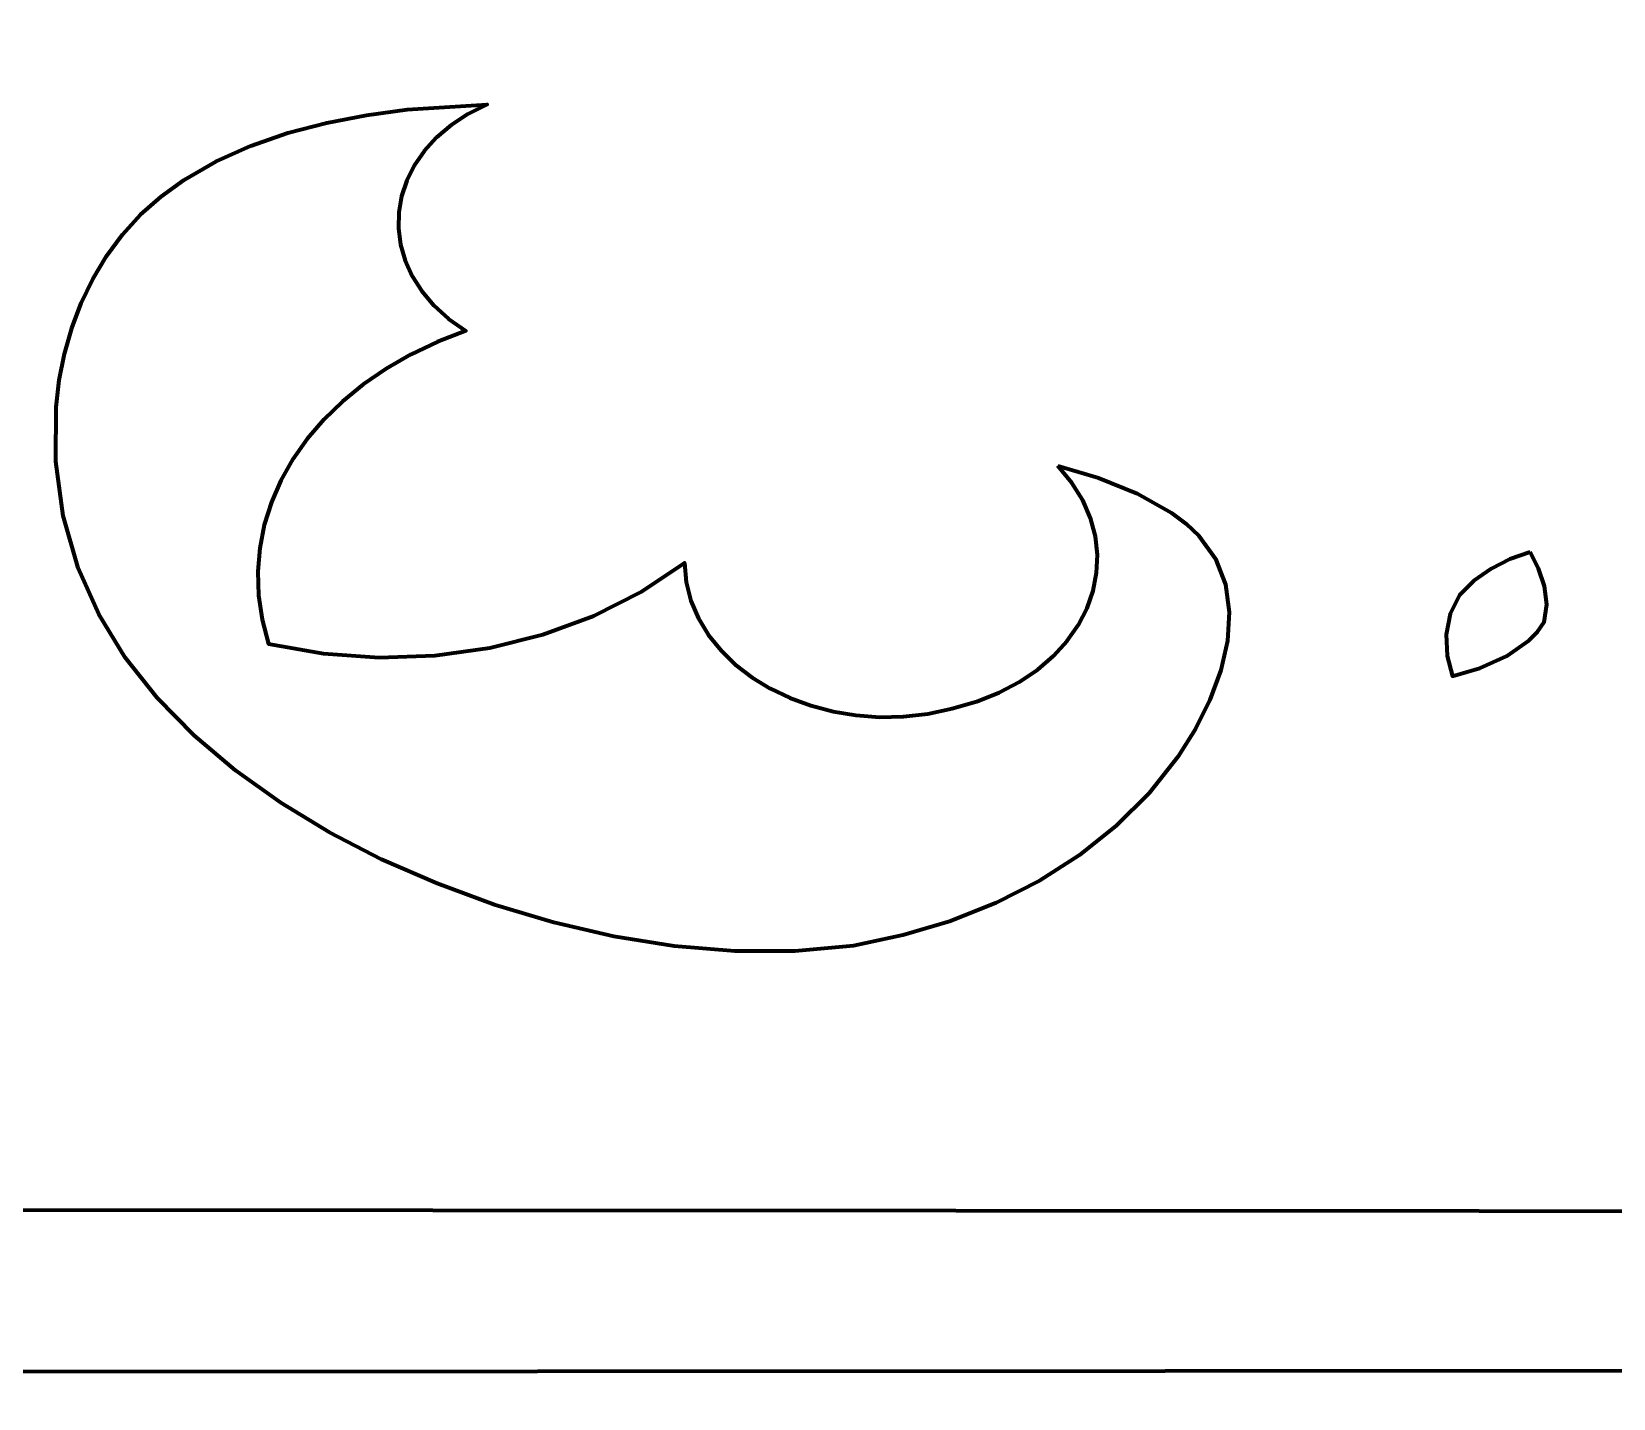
# Model space of a CAD drawing. Header units: millimetres. Extents: x -607 to 1451, y -798 to 283.
# Drawn here: x 352.7 to 359.93, y -649.3 to -643.04 of the extents above; entities that cross this region are included whole.
import ezdxf

# ---------------------------------------------------------------- set-up
doc = ezdxf.new("R2010")
doc.units = ezdxf.units.MM
doc.header["$MEASUREMENT"] = 0
doc.layers.add('layer 1', color=7, linetype='Continuous')

msp = doc.modelspace()

# ---------------------------------------------------------------- linework, layer by layer
at = {"layer": 'layer 1', "color": 242, "lineweight": 100}
msp.add_open_spline([(351.9483, -627.5361), (352.855, -627.7111), (354.0205, -628.4285), (355.4453, -629.6881), (355.4453, -629.6881), (358.411, -629.7307), (360.8318, -630.8068), (362.708, -632.9161), (362.708, -632.9161), (363.9033, -631.6333), (366.6291, -632.261), (370.8855, -634.7991), (370.8855, -634.7991), (373.2627, -634.0767), (375.6297, -635.1888), (377.9869, -638.1346), (377.9869, -638.1346), (379.2325, -637.4193), (380.5593, -637.1325), (381.968, -637.2738), (381.968, -637.2738), (383.305, -637.0509), (384.5959, -637.6786), (385.8415, -639.1567), (385.8415, -639.1567), (386.6541, -640.6716), (386.2237, -642.0527), (384.5504, -643.2993), (384.5504, -643.2993), (382.3628, -647.9976), (381.2686, -650.3469), (381.2686, -650.3469), (381.2686, -650.3469), (380.4079, -650.311), (379.9774, -650.2931), (379.9774, -650.2931), (379.9774, -650.2931), (379.9416, -652.1938), (379.9236, -653.1443), (379.9236, -653.1443), (379.9236, -653.1443), (381.5377, -653.1443), (382.3446, -653.1443), (382.3446, -653.1443), (382.3446, -653.1443), (380.1895, -656.34), (379.3645, -658.4829), (379.87, -659.5733), (379.87, -659.5733), (379.8341, -677.524), (379.8162, -686.4993), (379.8162, -686.4993), (379.8162, -686.4993), (380.8475, -688.1898), (380.8565, -689.7948), (379.8431, -691.3142), (379.8431, -691.3142), (379.3993, -692.269), (379.8745, -693.3898), (381.2688, -694.6767), (381.2688, -694.6767), (380.426, -696.6808), (380.4078, -698.7073), (381.215, -700.7559), (381.215, -700.7559), (380.7611, -705.5632), (378.6986, -708.827), (375.0281, -710.5473), (375.0281, -710.5473), (372.2888, -709.6156), (370.4417, -707.0513), (369.4868, -702.854), (369.4868, -702.854), (357.6152, -702.7464), (351.6793, -702.6928), (351.6793, -702.6928)], degree=3, knots=[0, 0, 0, 0, 0.05, 0.05, 0.05, 0.05, 0.1, 0.1, 0.1, 0.1, 0.15, 0.15, 0.15, 0.15, 0.2, 0.2, 0.2, 0.2, 0.25, 0.25, 0.25, 0.25, 0.3, 0.3, 0.3, 0.3, 0.35, 0.35, 0.35, 0.35, 0.4, 0.4, 0.4, 0.4, 0.45, 0.45, 0.45, 0.45, 0.5, 0.5, 0.5, 0.5, 0.55, 0.55, 0.55, 0.55, 0.6, 0.6, 0.6, 0.6, 0.65, 0.65, 0.65, 0.65, 0.7, 0.7, 0.7, 0.7, 0.75, 0.75, 0.75, 0.75, 0.8, 0.8, 0.8, 0.8, 0.85, 0.85, 0.85, 0.85, 0.9, 0.9, 0.9, 0.9, 1, 1, 1, 1], dxfattribs=at)
at = {"layer": 'layer 1', "lineweight": 100}
for points, knots in [([(373.7377, -643.8461), (373.7377, -643.8461), (373.4695, -643.6232), (373.4695, -643.6232), (373.4695, -643.6232), (373.4695, -643.6232), (373.1936, -643.4072), (373.1936, -643.4072), (373.1936, -643.4072), (373.1936, -643.4072), (372.9102, -643.1982), (372.9102, -643.1982), (372.9102, -643.1982), (372.9102, -643.1982), (372.6197, -642.9963), (372.6197, -642.9963), (372.6197, -642.9963), (372.6197, -642.9963), (372.3221, -642.8016), (372.3221, -642.8016), (372.3221, -642.8016), (372.3221, -642.8016), (372.0177, -642.6142), (372.0177, -642.6142), (372.0177, -642.6142), (372.0177, -642.6142), (371.707, -642.4341), (371.707, -642.4341), (371.707, -642.4341), (371.707, -642.4341), (371.3899, -642.2614), (371.3899, -642.2614), (371.3899, -642.2614), (371.3899, -642.2614), (371.0668, -642.0962), (371.0668, -642.0962), (371.0668, -642.0962), (371.0668, -642.0962), (370.7378, -641.9385), (370.7378, -641.9385), (370.7378, -641.9385), (370.7378, -641.9385), (370.4034, -641.7883), (370.4034, -641.7883), (370.4034, -641.7883), (370.4034, -641.7883), (370.0637, -641.6458), (370.0637, -641.6458), (370.0637, -641.6458), (370.0637, -641.6458), (369.3691, -641.3843), (369.3691, -641.3843), (369.3691, -641.3843), (369.3691, -641.3843), (368.6562, -641.1541), (368.6562, -641.1541), (368.6562, -641.1541), (368.6562, -641.1541), (367.9268, -640.9561), (367.9268, -640.9561), (367.9268, -640.9561), (367.9268, -640.9561), (367.1827, -640.7907), (367.1827, -640.7907), (367.1827, -640.7907), (367.1827, -640.7907), (366.4259, -640.6585), (366.4259, -640.6585), (366.4259, -640.6585), (366.4259, -640.6585), (365.6583, -640.56), (365.6583, -640.56), (365.6583, -640.56), (365.6583, -640.56), (364.882, -640.4958), (364.882, -640.4958), (364.882, -640.4958), (364.882, -640.4958), (364.0985, -640.4665), (364.0985, -640.4665), (364.0985, -640.4665), (364.0985, -640.4665), (363.3101, -640.4725), (363.3101, -640.4725), (363.3101, -640.4725), (363.3101, -640.4725), (362.5183, -640.5145), (362.5183, -640.5145), (362.5183, -640.5145), (362.5183, -640.5145), (361.714, -641.9893), (361.714, -641.9893), (361.714, -641.9893), (361.714, -641.9893), (360.9064, -643.4513), (360.9064, -643.4513), (360.9064, -643.4513), (360.9064, -643.4513), (360.4779, -643.11), (360.4779, -643.11), (360.4779, -643.11), (360.4779, -643.11), (360.0266, -642.7906), (360.0266, -642.7906), (360.0266, -642.7906), (360.0266, -642.7906), (359.5539, -642.4937), (359.5539, -642.4937), (359.5539, -642.4937), (359.5539, -642.4937), (359.0613, -642.2197), (359.0613, -642.2197), (359.0613, -642.2197), (359.0613, -642.2197), (358.5502, -641.9691), (358.5502, -641.9691), (358.5502, -641.9691), (358.5502, -641.9691), (358.0223, -641.7422), (358.0223, -641.7422), (358.0223, -641.7422), (358.0223, -641.7422), (357.4787, -641.5398), (357.4787, -641.5398), (357.4787, -641.5398), (357.4787, -641.5398), (356.9213, -641.362), (356.9213, -641.362), (356.9213, -641.362), (356.9213, -641.362), (356.3514, -641.2093), (356.3514, -641.2093), (356.3514, -641.2093), (356.3514, -641.2093), (355.7705, -641.0824), (355.7705, -641.0824), (355.7705, -641.0824), (355.7705, -641.0824), (355.18, -640.9815), (355.18, -640.9815), (355.18, -640.9815), (355.18, -640.9815), (354.5816, -640.9072), (354.5816, -640.9072), (354.5816, -640.9072), (354.5816, -640.9072), (353.9766, -640.8599), (353.9766, -640.8599), (353.9766, -640.8599), (353.9766, -640.8599), (353.3665, -640.84), (353.3665, -640.84), (353.3665, -640.84), (353.3665, -640.84), (352.753, -640.8481), (352.753, -640.8481), (352.753, -640.8481), (352.753, -640.8481), (352.1372, -640.8847), (352.1372, -640.8847), (352.1372, -640.8847), (352.1372, -640.8847), (351.518, -640.8481), (351.518, -640.8481), (351.518, -640.8481), (351.518, -640.8481), (350.9014, -640.84), (350.9014, -640.84), (350.9014, -640.84), (350.9014, -640.84), (350.2885, -640.8599), (350.2885, -640.8599), (350.2885, -640.8599), (350.2885, -640.8599), (349.6811, -640.9072), (349.6811, -640.9072), (349.6811, -640.9072), (349.6811, -640.9072), (349.0805, -640.9815), (349.0805, -640.9815), (349.0805, -640.9815), (349.0805, -640.9815), (348.4882, -641.0824), (348.4882, -641.0824), (348.4882, -641.0824), (348.4882, -641.0824), (347.9055, -641.2093), (347.9055, -641.2093), (347.9055, -641.2093), (347.9055, -641.2093), (347.3341, -641.362), (347.3341, -641.362), (347.3341, -641.362), (347.3341, -641.362), (346.7751, -641.5398), (346.7751, -641.5398), (346.7751, -641.5398), (346.7751, -641.5398), (346.2302, -641.7422), (346.2302, -641.7422), (346.2302, -641.7422), (346.2302, -641.7422), (345.7008, -641.9691), (345.7008, -641.9691), (345.7008, -641.9691), (345.7008, -641.9691), (345.1883, -642.2197), (345.1883, -642.2197), (345.1883, -642.2197), (345.1883, -642.2197), (344.694, -642.4937), (344.694, -642.4937), (344.694, -642.4937), (344.694, -642.4937), (344.2197, -642.7906), (344.2197, -642.7906), (344.2197, -642.7906), (344.2197, -642.7906), (343.7664, -643.11), (343.7664, -643.11), (343.7664, -643.11), (343.7664, -643.11), (343.3359, -643.4513), (343.3359, -643.4513)], [0, 0, 0, 0, 0.017544, 0.017544, 0.017544, 0.017544, 0.035088, 0.035088, 0.035088, 0.035088, 0.052632, 0.052632, 0.052632, 0.052632, 0.070175, 0.070175, 0.070175, 0.070175, 0.087719, 0.087719, 0.087719, 0.087719, 0.105263, 0.105263, 0.105263, 0.105263, 0.122807, 0.122807, 0.122807, 0.122807, 0.140351, 0.140351, 0.140351, 0.140351, 0.157895, 0.157895, 0.157895, 0.157895, 0.175439, 0.175439, 0.175439, 0.175439, 0.192982, 0.192982, 0.192982, 0.192982, 0.210526, 0.210526, 0.210526, 0.210526, 0.22807, 0.22807, 0.22807, 0.22807, 0.245614, 0.245614, 0.245614, 0.245614, 0.263158, 0.263158, 0.263158, 0.263158, 0.280702, 0.280702, 0.280702, 0.280702, 0.298246, 0.298246, 0.298246, 0.298246, 0.315789, 0.315789, 0.315789, 0.315789, 0.333333, 0.333333, 0.333333, 0.333333, 0.350877, 0.350877, 0.350877, 0.350877, 0.368421, 0.368421, 0.368421, 0.368421, 0.385965, 0.385965, 0.385965, 0.385965, 0.403509, 0.403509, 0.403509, 0.403509, 0.421053, 0.421053, 0.421053, 0.421053, 0.438596, 0.438596, 0.438596, 0.438596, 0.45614, 0.45614, 0.45614, 0.45614, 0.473684, 0.473684, 0.473684, 0.473684, 0.491228, 0.491228, 0.491228, 0.491228, 0.508772, 0.508772, 0.508772, 0.508772, 0.526316, 0.526316, 0.526316, 0.526316, 0.54386, 0.54386, 0.54386, 0.54386, 0.561404, 0.561404, 0.561404, 0.561404, 0.578947, 0.578947, 0.578947, 0.578947, 0.596491, 0.596491, 0.596491, 0.596491, 0.614035, 0.614035, 0.614035, 0.614035, 0.631579, 0.631579, 0.631579, 0.631579, 0.649123, 0.649123, 0.649123, 0.649123, 0.666667, 0.666667, 0.666667, 0.666667, 0.684211, 0.684211, 0.684211, 0.684211, 0.701754, 0.701754, 0.701754, 0.701754, 0.719298, 0.719298, 0.719298, 0.719298, 0.736842, 0.736842, 0.736842, 0.736842, 0.754386, 0.754386, 0.754386, 0.754386, 0.77193, 0.77193, 0.77193, 0.77193, 0.789474, 0.789474, 0.789474, 0.789474, 0.807018, 0.807018, 0.807018, 0.807018, 0.824561, 0.824561, 0.824561, 0.824561, 0.842105, 0.842105, 0.842105, 0.842105, 0.859649, 0.859649, 0.859649, 0.859649, 0.877193, 0.877193, 0.877193, 0.877193, 0.894737, 0.894737, 0.894737, 0.894737, 0.912281, 0.912281, 0.912281, 0.912281, 0.929825, 0.929825, 0.929825, 0.929825, 0.947368, 0.947368, 0.947368, 0.947368, 0.964912, 0.964912, 0.964912, 0.964912, 1, 1, 1, 1]), ([(357.3925, -645.0307), (357.3925, -645.0307), (357.5776, -645.0866), (357.5776, -645.0866), (357.5776, -645.0866), (357.5776, -645.0866), (357.7546, -645.1579), (357.7546, -645.1579), (357.7546, -645.1579), (357.7546, -645.1579), (357.9116, -645.2458), (357.9116, -645.2458), (357.9116, -645.2458), (357.9116, -645.2458), (357.979, -645.2965), (357.979, -645.2965), (357.979, -645.2965), (357.979, -645.2965), (358.0371, -645.3516), (358.0371, -645.3516), (358.0371, -645.3516), (358.0371, -645.3516), (358.1129, -645.4572), (358.1129, -645.4572), (358.1129, -645.4572), (358.1129, -645.4572), (358.1581, -645.5744), (358.1581, -645.5744), (358.1581, -645.5744), (358.1581, -645.5744), (358.1755, -645.7002), (358.1755, -645.7002), (358.1755, -645.7002), (358.1755, -645.7002), (358.1677, -645.832), (358.1677, -645.832), (358.1677, -645.832), (358.1677, -645.832), (358.1375, -645.967), (358.1375, -645.967), (358.1375, -645.967), (358.1375, -645.967), (358.0877, -646.1024), (358.0877, -646.1024), (358.0877, -646.1024), (358.0877, -646.1024), (358.0211, -646.2354), (358.0211, -646.2354), (358.0211, -646.2354), (358.0211, -646.2354), (357.9403, -646.3635), (357.9403, -646.3635), (357.9403, -646.3635), (357.9403, -646.3635), (357.8099, -646.5291), (357.8099, -646.5291), (357.8099, -646.5291), (357.8099, -646.5291), (357.6594, -646.6791), (357.6594, -646.6791), (357.6594, -646.6791), (357.6594, -646.6791), (357.4913, -646.813), (357.4913, -646.813), (357.4913, -646.813), (357.4913, -646.813), (357.3075, -646.9305), (357.3075, -646.9305), (357.3075, -646.9305), (357.3075, -646.9305), (357.11, -647.0309), (357.11, -647.0309), (357.11, -647.0309), (357.11, -647.0309), (356.9011, -647.1142), (356.9011, -647.1142), (356.9011, -647.1142), (356.9011, -647.1142), (356.6828, -647.1797), (356.6828, -647.1797), (356.6828, -647.1797), (356.6828, -647.1797), (356.4574, -647.2272), (356.4574, -647.2272), (356.4574, -647.2272), (356.4574, -647.2272), (356.1881, -647.2522), (356.1881, -647.2522), (356.1881, -647.2522), (356.1881, -647.2522), (355.9141, -647.2522), (355.9141, -647.2522), (355.9141, -647.2522), (355.9141, -647.2522), (355.6375, -647.2291), (355.6375, -647.2291), (355.6375, -647.2291), (355.6375, -647.2291), (355.3607, -647.1848), (355.3607, -647.1848), (355.3607, -647.1848), (355.3607, -647.1848), (355.0861, -647.1211), (355.0861, -647.1211), (355.0861, -647.1211), (355.0861, -647.1211), (354.8157, -647.0398), (354.8157, -647.0398), (354.8157, -647.0398), (354.8157, -647.0398), (354.552, -646.943), (354.552, -646.943), (354.552, -646.943), (354.552, -646.943), (354.2973, -646.8324), (354.2973, -646.8324), (354.2973, -646.8324), (354.2973, -646.8324), (354.0602, -646.709), (354.0602, -646.709), (354.0602, -646.709), (354.0602, -646.709), (353.8369, -646.5736), (353.8369, -646.5736), (353.8369, -646.5736), (353.8369, -646.5736), (353.6296, -646.4257), (353.6296, -646.4257), (353.6296, -646.4257), (353.6296, -646.4257), (353.4405, -646.2654), (353.4405, -646.2654), (353.4405, -646.2654), (353.4405, -646.2654), (353.2718, -646.0929), (353.2718, -646.0929), (353.2718, -646.0929), (353.2718, -646.0929), (353.1259, -645.9077), (353.1259, -645.9077), (353.1259, -645.9077), (353.1259, -645.9077), (353.0049, -645.71), (353.0049, -645.71), (353.0049, -645.71), (353.0049, -645.71), (352.911, -645.4997), (352.911, -645.4997), (352.911, -645.4997), (352.911, -645.4997), (352.8424, -645.2597), (352.8424, -645.2597), (352.8424, -645.2597), (352.8424, -645.2597), (352.8081, -645.0118), (352.8081, -645.0118), (352.8081, -645.0118), (352.8081, -645.0118), (352.8095, -644.7626), (352.8095, -644.7626), (352.8095, -644.7626), (352.8095, -644.7626), (352.824, -644.6396), (352.824, -644.6396), (352.824, -644.6396), (352.824, -644.6396), (352.8478, -644.5186), (352.8478, -644.5186), (352.8478, -644.5186), (352.8478, -644.5186), (352.8811, -644.4005), (352.8811, -644.4005), (352.8811, -644.4005), (352.8811, -644.4005), (352.9242, -644.286), (352.9242, -644.286), (352.9242, -644.286), (352.9242, -644.286), (352.9771, -644.1762), (352.9771, -644.1762), (352.9771, -644.1762), (352.9771, -644.1762), (353.04, -644.0716), (353.04, -644.0716), (353.04, -644.0716), (353.04, -644.0716), (353.113, -643.9731), (353.113, -643.9731), (353.113, -643.9731), (353.113, -643.9731), (353.1962, -643.8817), (353.1962, -643.8817), (353.1962, -643.8817), (353.1962, -643.8817), (353.2901, -643.798), (353.2901, -643.798), (353.2901, -643.798), (353.2901, -643.798), (353.3946, -643.7228), (353.3946, -643.7228), (353.3946, -643.7228), (353.3946, -643.7228), (353.5409, -643.6377), (353.5409, -643.6377), (353.5409, -643.6377), (353.5409, -643.6377), (353.7002, -643.5664), (353.7002, -643.5664), (353.7002, -643.5664), (353.7002, -643.5664), (353.87, -643.5079), (353.87, -643.5079), (353.87, -643.5079), (353.87, -643.5079), (354.0475, -643.4614), (354.0475, -643.4614), (354.0475, -643.4614), (354.0475, -643.4614), (354.23, -643.426), (354.23, -643.426), (354.23, -643.426), (354.23, -643.426), (354.4149, -643.4007), (354.4149, -643.4007), (354.4149, -643.4007), (354.4149, -643.4007), (354.7809, -643.3773), (354.7809, -643.3773), (354.7809, -643.3773), (354.7809, -643.3773), (354.6934, -643.4216), (354.6934, -643.4216), (354.6934, -643.4216), (354.6934, -643.4216), (354.6165, -643.4726), (354.6165, -643.4726), (354.6165, -643.4726), (354.6165, -643.4726), (354.5497, -643.5292), (354.5497, -643.5292), (354.5497, -643.5292), (354.5497, -643.5292), (354.4937, -643.591), (354.4937, -643.591), (354.4937, -643.591), (354.4937, -643.591), (354.4482, -643.6568), (354.4482, -643.6568), (354.4482, -643.6568), (354.4482, -643.6568), (354.4135, -643.726), (354.4135, -643.726), (354.4135, -643.726), (354.4135, -643.726), (354.3897, -643.7976), (354.3897, -643.7976), (354.3897, -643.7976), (354.3897, -643.7976), (354.3769, -643.8708), (354.3769, -643.8708), (354.3769, -643.8708), (354.3769, -643.8708), (354.3752, -643.9448), (354.3752, -643.9448), (354.3752, -643.9448), (354.3752, -643.9448), (354.3847, -644.0187), (354.3847, -644.0187), (354.3847, -644.0187), (354.3847, -644.0187), (354.4056, -644.0918), (354.4056, -644.0918), (354.4056, -644.0918), (354.4056, -644.0918), (354.438, -644.163), (354.438, -644.163), (354.438, -644.163), (354.438, -644.163), (354.4819, -644.2317), (354.4819, -644.2317), (354.4819, -644.2317), (354.4819, -644.2317), (354.5375, -644.2969), (354.5375, -644.2969), (354.5375, -644.2969), (354.5375, -644.2969), (354.6049, -644.358), (354.6049, -644.358), (354.6049, -644.358), (354.6049, -644.358), (354.6842, -644.4138), (354.6842, -644.4138), (354.6842, -644.4138), (354.6842, -644.4138), (354.5542, -644.4642), (354.5542, -644.4642), (354.5542, -644.4642), (354.5542, -644.4642), (354.4324, -644.5221), (354.4324, -644.5221), (354.4324, -644.5221), (354.4324, -644.5221), (354.3191, -644.5871), (354.3191, -644.5871), (354.3191, -644.5871), (354.3191, -644.5871), (354.2147, -644.6588), (354.2147, -644.6588), (354.2147, -644.6588), (354.2147, -644.6588), (354.1195, -644.7365), (354.1195, -644.7365), (354.1195, -644.7365), (354.1195, -644.7365), (354.0339, -644.8197), (354.0339, -644.8197), (354.0339, -644.8197), (354.0339, -644.8197), (353.9583, -644.9081), (353.9583, -644.9081), (353.9583, -644.9081), (353.9583, -644.9081), (353.8929, -645.001), (353.8929, -645.001), (353.8929, -645.001), (353.8929, -645.001), (353.8382, -645.0978), (353.8382, -645.0978), (353.8382, -645.0978), (353.8382, -645.0978), (353.7944, -645.1981), (353.7944, -645.1981), (353.7944, -645.1981), (353.7944, -645.1981), (353.7618, -645.3015), (353.7618, -645.3015), (353.7618, -645.3015), (353.7618, -645.3015), (353.7411, -645.4074), (353.7411, -645.4074), (353.7411, -645.4074), (353.7411, -645.4074), (353.7323, -645.5151), (353.7323, -645.5151), (353.7323, -645.5151), (353.7323, -645.5151), (353.7359, -645.6244), (353.7359, -645.6244), (353.7359, -645.6244), (353.7359, -645.6244), (353.7521, -645.7345), (353.7521, -645.7345), (353.7521, -645.7345), (353.7521, -645.7345), (353.7815, -645.8452), (353.7815, -645.8452), (353.7815, -645.8452), (353.7815, -645.8452), (354.0324, -645.8904), (354.0324, -645.8904), (354.0324, -645.8904), (354.0324, -645.8904), (354.2872, -645.9082), (354.2872, -645.9082), (354.2872, -645.9082), (354.2872, -645.9082), (354.542, -645.8994), (354.542, -645.8994), (354.542, -645.8994), (354.542, -645.8994), (354.793, -645.8644), (354.793, -645.8644), (354.793, -645.8644), (354.793, -645.8644), (355.0365, -645.8038), (355.0365, -645.8038), (355.0365, -645.8038), (355.0365, -645.8038), (355.2686, -645.7183), (355.2686, -645.7183), (355.2686, -645.7183), (355.2686, -645.7183), (355.4856, -645.6085), (355.4856, -645.6085), (355.4856, -645.6085), (355.4856, -645.6085), (355.6836, -645.475), (355.6836, -645.475), (355.6836, -645.475), (355.6836, -645.475), (355.6918, -645.5642), (355.6918, -645.5642), (355.6918, -645.5642), (355.6918, -645.5642), (355.7137, -645.6496), (355.7137, -645.6496), (355.7137, -645.6496), (355.7137, -645.6496), (355.7481, -645.7305), (355.7481, -645.7305), (355.7481, -645.7305), (355.7481, -645.7305), (355.7942, -645.8064), (355.7942, -645.8064), (355.7942, -645.8064), (355.7942, -645.8064), (355.8511, -645.8768), (355.8511, -645.8768), (355.8511, -645.8768), (355.8511, -645.8768), (355.9176, -645.9412), (355.9176, -645.9412), (355.9176, -645.9412), (355.9176, -645.9412), (355.9931, -645.9992), (355.9931, -645.9992), (355.9931, -645.9992), (355.9931, -645.9992), (356.0762, -646.05), (356.0762, -646.05), (356.0762, -646.05), (356.0762, -646.05), (356.1664, -646.0935), (356.1664, -646.0935), (356.1664, -646.0935), (356.1664, -646.0935), (356.2624, -646.1287), (356.2624, -646.1287), (356.2624, -646.1287), (356.2624, -646.1287), (356.3634, -646.1554), (356.3634, -646.1554), (356.3634, -646.1554), (356.3634, -646.1554), (356.4683, -646.1729), (356.4683, -646.1729), (356.4683, -646.1729), (356.4683, -646.1729), (356.5763, -646.1808), (356.5763, -646.1808), (356.5763, -646.1808), (356.5763, -646.1808), (356.6863, -646.1785), (356.6863, -646.1785), (356.6863, -646.1785), (356.6863, -646.1785), (356.7974, -646.1655), (356.7974, -646.1655), (356.7974, -646.1655), (356.7974, -646.1655), (356.9087, -646.1413), (356.9087, -646.1413), (356.9087, -646.1413), (356.9087, -646.1413), (357.0208, -646.1092), (357.0208, -646.1092), (357.0208, -646.1092), (357.0208, -646.1092), (357.1236, -646.0682), (357.1236, -646.0682), (357.1236, -646.0682), (357.1236, -646.0682), (357.2167, -646.0191), (357.2167, -646.0191), (357.2167, -646.0191), (357.2167, -646.0191), (357.2998, -645.9629), (357.2998, -645.9629), (357.2998, -645.9629), (357.2998, -645.9629), (357.3726, -645.9002), (357.3726, -645.9002), (357.3726, -645.9002), (357.3726, -645.9002), (357.4347, -645.8322), (357.4347, -645.8322), (357.4347, -645.8322), (357.4347, -645.8322), (357.4857, -645.7594), (357.4857, -645.7594), (357.4857, -645.7594), (357.4857, -645.7594), (357.5255, -645.6828), (357.5255, -645.6828), (357.5255, -645.6828), (357.5255, -645.6828), (357.5535, -645.6032), (357.5535, -645.6032), (357.5535, -645.6032), (357.5535, -645.6032), (357.5694, -645.5212), (357.5694, -645.5212), (357.5694, -645.5212), (357.5694, -645.5212), (357.5729, -645.438), (357.5729, -645.438), (357.5729, -645.438), (357.5729, -645.438), (357.5636, -645.3543), (357.5636, -645.3543), (357.5636, -645.3543), (357.5636, -645.3543), (357.5413, -645.2709), (357.5413, -645.2709), (357.5413, -645.2709), (357.5413, -645.2709), (357.5055, -645.1886), (357.5055, -645.1886), (357.5055, -645.1886), (357.5055, -645.1886), (357.456, -645.1083), (357.456, -645.1083), (357.456, -645.1083), (357.456, -645.1083), (357.3923, -645.0308), (357.3923, -645.0308)], [0, 0, 0, 0, 0.007692, 0.007692, 0.007692, 0.007692, 0.015385, 0.015385, 0.015385, 0.015385, 0.023077, 0.023077, 0.023077, 0.023077, 0.030769, 0.030769, 0.030769, 0.030769, 0.038462, 0.038462, 0.038462, 0.038462, 0.046154, 0.046154, 0.046154, 0.046154, 0.053846, 0.053846, 0.053846, 0.053846, 0.061538, 0.061538, 0.061538, 0.061538, 0.069231, 0.069231, 0.069231, 0.069231, 0.076923, 0.076923, 0.076923, 0.076923, 0.084615, 0.084615, 0.084615, 0.084615, 0.092308, 0.092308, 0.092308, 0.092308, 0.1, 0.1, 0.1, 0.1, 0.107692, 0.107692, 0.107692, 0.107692, 0.115385, 0.115385, 0.115385, 0.115385, 0.123077, 0.123077, 0.123077, 0.123077, 0.130769, 0.130769, 0.130769, 0.130769, 0.138462, 0.138462, 0.138462, 0.138462, 0.146154, 0.146154, 0.146154, 0.146154, 0.153846, 0.153846, 0.153846, 0.153846, 0.161538, 0.161538, 0.161538, 0.161538, 0.169231, 0.169231, 0.169231, 0.169231, 0.176923, 0.176923, 0.176923, 0.176923, 0.184615, 0.184615, 0.184615, 0.184615, 0.192308, 0.192308, 0.192308, 0.192308, 0.2, 0.2, 0.2, 0.2, 0.207692, 0.207692, 0.207692, 0.207692, 0.215385, 0.215385, 0.215385, 0.215385, 0.223077, 0.223077, 0.223077, 0.223077, 0.230769, 0.230769, 0.230769, 0.230769, 0.238462, 0.238462, 0.238462, 0.238462, 0.246154, 0.246154, 0.246154, 0.246154, 0.253846, 0.253846, 0.253846, 0.253846, 0.261538, 0.261538, 0.261538, 0.261538, 0.269231, 0.269231, 0.269231, 0.269231, 0.276923, 0.276923, 0.276923, 0.276923, 0.284615, 0.284615, 0.284615, 0.284615, 0.292308, 0.292308, 0.292308, 0.292308, 0.3, 0.3, 0.3, 0.3, 0.307692, 0.307692, 0.307692, 0.307692, 0.315385, 0.315385, 0.315385, 0.315385, 0.323077, 0.323077, 0.323077, 0.323077, 0.330769, 0.330769, 0.330769, 0.330769, 0.338462, 0.338462, 0.338462, 0.338462, 0.346154, 0.346154, 0.346154, 0.346154, 0.353846, 0.353846, 0.353846, 0.353846, 0.361538, 0.361538, 0.361538, 0.361538, 0.369231, 0.369231, 0.369231, 0.369231, 0.376923, 0.376923, 0.376923, 0.376923, 0.384615, 0.384615, 0.384615, 0.384615, 0.392308, 0.392308, 0.392308, 0.392308, 0.4, 0.4, 0.4, 0.4, 0.407692, 0.407692, 0.407692, 0.407692, 0.415385, 0.415385, 0.415385, 0.415385, 0.423077, 0.423077, 0.423077, 0.423077, 0.430769, 0.430769, 0.430769, 0.430769, 0.438462, 0.438462, 0.438462, 0.438462, 0.446154, 0.446154, 0.446154, 0.446154, 0.453846, 0.453846, 0.453846, 0.453846, 0.461538, 0.461538, 0.461538, 0.461538, 0.469231, 0.469231, 0.469231, 0.469231, 0.476923, 0.476923, 0.476923, 0.476923, 0.484615, 0.484615, 0.484615, 0.484615, 0.492308, 0.492308, 0.492308, 0.492308, 0.5, 0.5, 0.5, 0.5, 0.507692, 0.507692, 0.507692, 0.507692, 0.515385, 0.515385, 0.515385, 0.515385, 0.523077, 0.523077, 0.523077, 0.523077, 0.530769, 0.530769, 0.530769, 0.530769, 0.538462, 0.538462, 0.538462, 0.538462, 0.546154, 0.546154, 0.546154, 0.546154, 0.553846, 0.553846, 0.553846, 0.553846, 0.561538, 0.561538, 0.561538, 0.561538, 0.569231, 0.569231, 0.569231, 0.569231, 0.576923, 0.576923, 0.576923, 0.576923, 0.584615, 0.584615, 0.584615, 0.584615, 0.592308, 0.592308, 0.592308, 0.592308, 0.6, 0.6, 0.6, 0.6, 0.607692, 0.607692, 0.607692, 0.607692, 0.615385, 0.615385, 0.615385, 0.615385, 0.623077, 0.623077, 0.623077, 0.623077, 0.630769, 0.630769, 0.630769, 0.630769, 0.638462, 0.638462, 0.638462, 0.638462, 0.646154, 0.646154, 0.646154, 0.646154, 0.653846, 0.653846, 0.653846, 0.653846, 0.661538, 0.661538, 0.661538, 0.661538, 0.669231, 0.669231, 0.669231, 0.669231, 0.676923, 0.676923, 0.676923, 0.676923, 0.684615, 0.684615, 0.684615, 0.684615, 0.692308, 0.692308, 0.692308, 0.692308, 0.7, 0.7, 0.7, 0.7, 0.707692, 0.707692, 0.707692, 0.707692, 0.715385, 0.715385, 0.715385, 0.715385, 0.723077, 0.723077, 0.723077, 0.723077, 0.730769, 0.730769, 0.730769, 0.730769, 0.738462, 0.738462, 0.738462, 0.738462, 0.746154, 0.746154, 0.746154, 0.746154, 0.753846, 0.753846, 0.753846, 0.753846, 0.761538, 0.761538, 0.761538, 0.761538, 0.769231, 0.769231, 0.769231, 0.769231, 0.776923, 0.776923, 0.776923, 0.776923, 0.784615, 0.784615, 0.784615, 0.784615, 0.792308, 0.792308, 0.792308, 0.792308, 0.8, 0.8, 0.8, 0.8, 0.807692, 0.807692, 0.807692, 0.807692, 0.815385, 0.815385, 0.815385, 0.815385, 0.823077, 0.823077, 0.823077, 0.823077, 0.830769, 0.830769, 0.830769, 0.830769, 0.838462, 0.838462, 0.838462, 0.838462, 0.846154, 0.846154, 0.846154, 0.846154, 0.853846, 0.853846, 0.853846, 0.853846, 0.861538, 0.861538, 0.861538, 0.861538, 0.869231, 0.869231, 0.869231, 0.869231, 0.876923, 0.876923, 0.876923, 0.876923, 0.884615, 0.884615, 0.884615, 0.884615, 0.892308, 0.892308, 0.892308, 0.892308, 0.9, 0.9, 0.9, 0.9, 0.907692, 0.907692, 0.907692, 0.907692, 0.915385, 0.915385, 0.915385, 0.915385, 0.923077, 0.923077, 0.923077, 0.923077, 0.930769, 0.930769, 0.930769, 0.930769, 0.938462, 0.938462, 0.938462, 0.938462, 0.946154, 0.946154, 0.946154, 0.946154, 0.953846, 0.953846, 0.953846, 0.953846, 0.961538, 0.961538, 0.961538, 0.961538, 0.969231, 0.969231, 0.969231, 0.969231, 0.976923, 0.976923, 0.976923, 0.976923, 0.984615, 0.984615, 0.984615, 0.984615, 1, 1, 1, 1]), ([(359.5525, -645.4255), (359.5525, -645.4255), (359.4602, -645.459), (359.4602, -645.459), (359.4602, -645.459), (359.4602, -645.459), (359.3735, -645.503), (359.3735, -645.503), (359.3735, -645.503), (359.3735, -645.503), (359.2956, -645.5575), (359.2956, -645.5575), (359.2956, -645.5575), (359.2956, -645.5575), (359.2299, -645.6231), (359.2299, -645.6231), (359.2299, -645.6231), (359.2299, -645.6231), (359.1866, -645.7084), (359.1866, -645.7084), (359.1866, -645.7084), (359.1866, -645.7084), (359.1683, -645.8032), (359.1683, -645.8032), (359.1683, -645.8032), (359.1683, -645.8032), (359.1728, -645.9005), (359.1728, -645.9005), (359.1728, -645.9005), (359.1728, -645.9005), (359.1976, -645.9933), (359.1976, -645.9933), (359.1976, -645.9933), (359.1976, -645.9933), (359.3226, -645.9567), (359.3226, -645.9567), (359.3226, -645.9567), (359.3226, -645.9567), (359.4438, -645.902), (359.4438, -645.902), (359.4438, -645.902), (359.4438, -645.902), (359.5468, -645.8312), (359.5468, -645.8312), (359.5468, -645.8312), (359.5468, -645.8312), (359.5867, -645.7904), (359.5867, -645.7904), (359.5867, -645.7904), (359.5867, -645.7904), (359.6168, -645.7464), (359.6168, -645.7464), (359.6168, -645.7464), (359.6168, -645.7464), (359.6283, -645.6652), (359.6283, -645.6652), (359.6283, -645.6652), (359.6283, -645.6652), (359.6179, -645.5817), (359.6179, -645.5817), (359.6179, -645.5817), (359.6179, -645.5817), (359.5908, -645.5005), (359.5908, -645.5005), (359.5908, -645.5005), (359.5908, -645.5005), (359.5523, -645.4256), (359.5523, -645.4256)], [0, 0, 0, 0, 0.055556, 0.055556, 0.055556, 0.055556, 0.111111, 0.111111, 0.111111, 0.111111, 0.166667, 0.166667, 0.166667, 0.166667, 0.222222, 0.222222, 0.222222, 0.222222, 0.277778, 0.277778, 0.277778, 0.277778, 0.333333, 0.333333, 0.333333, 0.333333, 0.388889, 0.388889, 0.388889, 0.388889, 0.444444, 0.444444, 0.444444, 0.444444, 0.5, 0.5, 0.5, 0.5, 0.555556, 0.555556, 0.555556, 0.555556, 0.611111, 0.611111, 0.611111, 0.611111, 0.666667, 0.666667, 0.666667, 0.666667, 0.722222, 0.722222, 0.722222, 0.722222, 0.777778, 0.777778, 0.777778, 0.777778, 0.833333, 0.833333, 0.833333, 0.833333, 0.888889, 0.888889, 0.888889, 0.888889, 1, 1, 1, 1]), ([(323.3798, -649.1767), (323.3798, -649.1767), (323.2586, -649.1753), (323.2586, -649.1753), (323.2586, -649.1753), (323.2586, -649.1753), (323.1535, -649.156), (323.1535, -649.156), (323.1535, -649.156), (323.1535, -649.156), (323.0647, -649.1214), (323.0647, -649.1214), (323.0647, -649.1214), (323.0647, -649.1214), (322.992, -649.0739), (322.992, -649.0739), (322.992, -649.0739), (322.992, -649.0739), (322.9355, -649.0162), (322.9355, -649.0162), (322.9355, -649.0162), (322.9355, -649.0162), (322.8951, -648.9507), (322.8951, -648.9507), (322.8951, -648.9507), (322.8951, -648.9507), (322.8708, -648.8803), (322.8708, -648.8803), (322.8708, -648.8803), (322.8708, -648.8803), (322.8628, -648.8072), (322.8628, -648.8072), (322.8628, -648.8072), (322.8628, -648.8072), (322.8708, -648.734), (322.8708, -648.734), (322.8708, -648.734), (322.8708, -648.734), (322.8951, -648.6635), (322.8951, -648.6635), (322.8951, -648.6635), (322.8951, -648.6635), (322.9355, -648.5981), (322.9355, -648.5981), (322.9355, -648.5981), (322.9355, -648.5981), (322.992, -648.5402), (322.992, -648.5402), (322.992, -648.5402), (322.992, -648.5402), (323.0647, -648.4926), (323.0647, -648.4926), (323.0647, -648.4926), (323.0647, -648.4926), (323.1535, -648.4577), (323.1535, -648.4577), (323.1535, -648.4577), (323.1535, -648.4577), (323.2586, -648.4382), (323.2586, -648.4382), (323.2586, -648.4382), (323.2586, -648.4382), (323.3798, -648.4365), (323.3798, -648.4365), (323.3798, -648.4365), (323.3798, -648.4365), (337.7563, -648.4455), (337.7563, -648.4455), (337.7563, -648.4455), (337.7563, -648.4455), (352.1372, -648.4365), (352.1372, -648.4365), (352.1372, -648.4365), (352.1372, -648.4365), (366.499, -648.4455), (366.499, -648.4455), (366.499, -648.4455), (366.499, -648.4455), (380.8626, -648.4365), (380.8626, -648.4365), (380.8626, -648.4365), (380.8626, -648.4365), (380.9858, -648.4382), (380.9858, -648.4382), (380.9858, -648.4382), (380.9858, -648.4382), (381.0926, -648.4577), (381.0926, -648.4577), (381.0926, -648.4577), (381.0926, -648.4577), (381.1831, -648.4926), (381.1831, -648.4926), (381.1831, -648.4926), (381.1831, -648.4926), (381.257, -648.5402), (381.257, -648.5402), (381.257, -648.5402), (381.257, -648.5402), (381.3145, -648.5981), (381.3145, -648.5981), (381.3145, -648.5981), (381.3145, -648.5981), (381.3556, -648.6635), (381.3556, -648.6635), (381.3556, -648.6635), (381.3556, -648.6635), (381.3802, -648.734), (381.3802, -648.734), (381.3802, -648.734), (381.3802, -648.734), (381.3885, -648.8072), (381.3885, -648.8072), (381.3885, -648.8072), (381.3885, -648.8072), (381.3802, -648.8803), (381.3802, -648.8803), (381.3802, -648.8803), (381.3802, -648.8803), (381.3556, -648.9507), (381.3556, -648.9507), (381.3556, -648.9507), (381.3556, -648.9507), (381.3145, -649.0162), (381.3145, -649.0162), (381.3145, -649.0162), (381.3145, -649.0162), (381.257, -649.0739), (381.257, -649.0739), (381.257, -649.0739), (381.257, -649.0739), (381.1831, -649.1214), (381.1831, -649.1214), (381.1831, -649.1214), (381.1831, -649.1214), (381.0926, -649.156), (381.0926, -649.156), (381.0926, -649.156), (381.0926, -649.156), (380.9858, -649.1753), (380.9858, -649.1753), (380.9858, -649.1753), (380.9858, -649.1753), (380.8626, -649.1768), (380.8626, -649.1768), (380.8626, -649.1768), (380.8626, -649.1768), (366.499, -649.169), (366.499, -649.169), (366.499, -649.169), (366.499, -649.169), (352.1372, -649.1768), (352.1372, -649.1768), (352.1372, -649.1768), (352.1372, -649.1768), (337.7563, -649.169), (337.7563, -649.169), (337.7563, -649.169), (337.7563, -649.169), (323.3798, -649.1768), (323.3798, -649.1768)], [0, 0, 0, 0, 0.02439, 0.02439, 0.02439, 0.02439, 0.04878, 0.04878, 0.04878, 0.04878, 0.073171, 0.073171, 0.073171, 0.073171, 0.097561, 0.097561, 0.097561, 0.097561, 0.121951, 0.121951, 0.121951, 0.121951, 0.146341, 0.146341, 0.146341, 0.146341, 0.170732, 0.170732, 0.170732, 0.170732, 0.195122, 0.195122, 0.195122, 0.195122, 0.219512, 0.219512, 0.219512, 0.219512, 0.243902, 0.243902, 0.243902, 0.243902, 0.268293, 0.268293, 0.268293, 0.268293, 0.292683, 0.292683, 0.292683, 0.292683, 0.317073, 0.317073, 0.317073, 0.317073, 0.341463, 0.341463, 0.341463, 0.341463, 0.365854, 0.365854, 0.365854, 0.365854, 0.390244, 0.390244, 0.390244, 0.390244, 0.414634, 0.414634, 0.414634, 0.414634, 0.439024, 0.439024, 0.439024, 0.439024, 0.463415, 0.463415, 0.463415, 0.463415, 0.487805, 0.487805, 0.487805, 0.487805, 0.512195, 0.512195, 0.512195, 0.512195, 0.536585, 0.536585, 0.536585, 0.536585, 0.560976, 0.560976, 0.560976, 0.560976, 0.585366, 0.585366, 0.585366, 0.585366, 0.609756, 0.609756, 0.609756, 0.609756, 0.634146, 0.634146, 0.634146, 0.634146, 0.658537, 0.658537, 0.658537, 0.658537, 0.682927, 0.682927, 0.682927, 0.682927, 0.707317, 0.707317, 0.707317, 0.707317, 0.731707, 0.731707, 0.731707, 0.731707, 0.756098, 0.756098, 0.756098, 0.756098, 0.780488, 0.780488, 0.780488, 0.780488, 0.804878, 0.804878, 0.804878, 0.804878, 0.829268, 0.829268, 0.829268, 0.829268, 0.853659, 0.853659, 0.853659, 0.853659, 0.878049, 0.878049, 0.878049, 0.878049, 0.902439, 0.902439, 0.902439, 0.902439, 0.926829, 0.926829, 0.926829, 0.926829, 0.95122, 0.95122, 0.95122, 0.95122, 1, 1, 1, 1])]:
    msp.add_open_spline(points, degree=3, knots=knots, dxfattribs=at)

doc.saveas('drawing.dxf')
